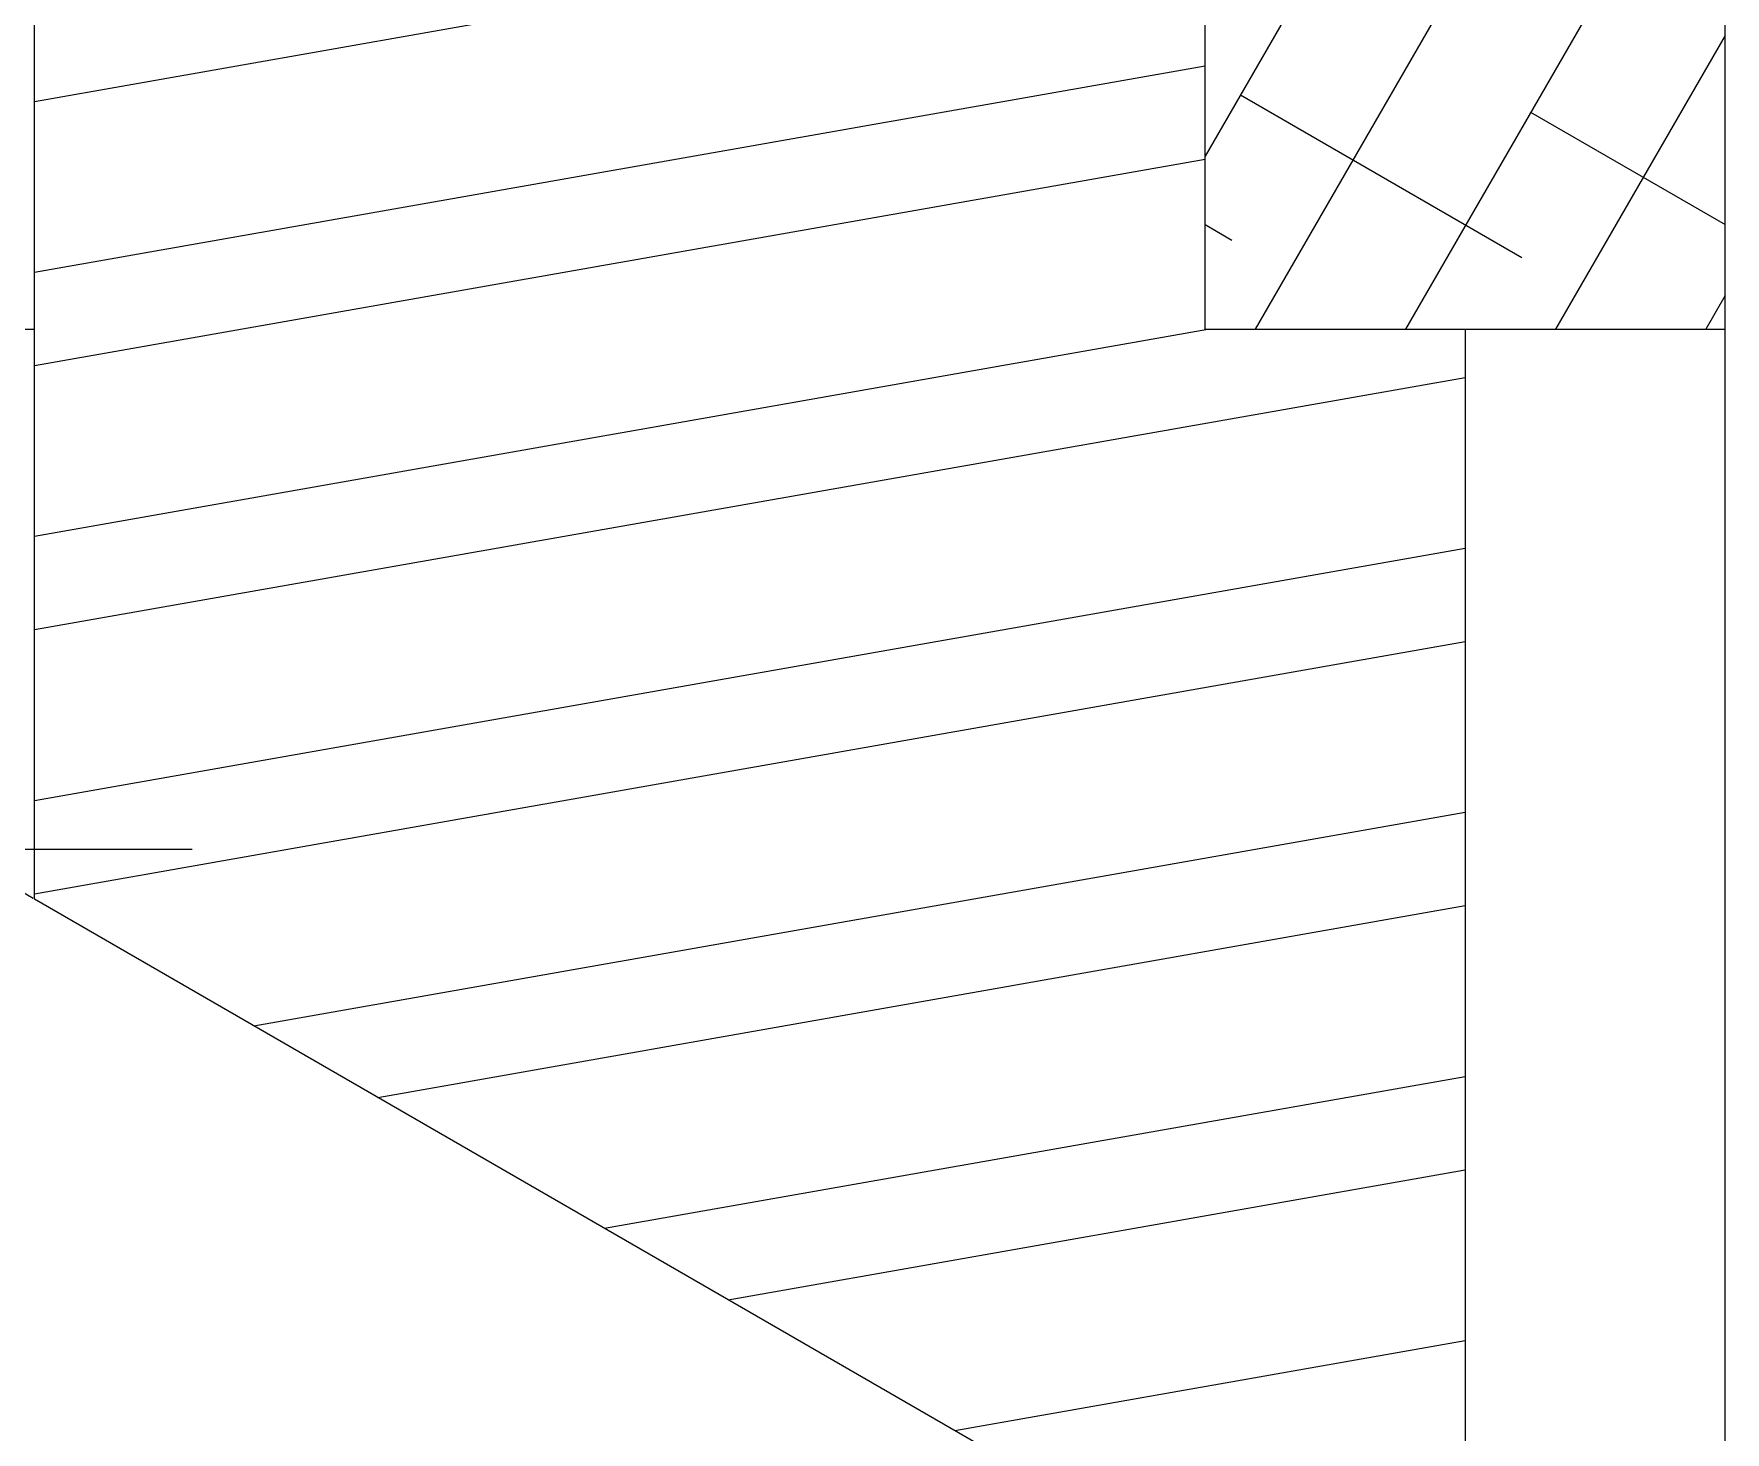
# Model space of a CAD drawing. Header units: millimetres. Extents: x 9612 to 23319, y 1863 to 14354.
# Drawn here: x 11566.4 to 11631.4, y 8035.5 to 8089.3 of the extents above; entities that cross this region are included whole.
import ezdxf

# ---------------------------------------------------------------- set-up
doc = ezdxf.new("R2010")
doc.units = ezdxf.units.MM
doc.header["$MEASUREMENT"] = 0
doc.styles.get("Standard").update_dxf_attribs({"font": 'arial.ttf'})
doc.dimstyles.get("Standard").update_dxf_attribs({"dimtxt": 0.18, "dimasz": 0.18, "dimexe": 0.18, "dimexo": 0.0625, "dimgap": 0.09, "dimtad": 0, "dimtih": 1, "dimtoh": 1, "dimdec": 4, "dimzin": 0, "dimdsep": 46, "dimtxsty": 'Standard', "dimcen": 0.09, "dimadec": 0, "dimazin": 0, "dimtfac": 1, "dimtdec": 4, "dimtofl": 0, "dimtmove": 0, "dimatfit": 3, "dimfxl": 1, "dimtolj": 1, "dimtzin": 0, "dimarcsym": 0})

# ---------------------------------------------------------------- blocks, each defined once
blk = doc.blocks.new('*D109')
at = {"color": 0, "linetype": 'Continuous', "lineweight": -2, "transparency": 16777216}
for p, q in [((11566.391, 8056.051), (11534.546, 8074.435)), ((11591.382, 8032.927), (11523.424, 8032.927))]:
    blk.add_line(p, q, dxfattribs=at)
for start, end in [(150.1262, 161.93435), (162.19891, 179.8755)]:
    blk.add_arc((11606.445, 8032.927), 82.841, start, end, dxfattribs=at)
at = {"color": 0, "linetype": 'Continuous', "transparency": 16777216}
for points in [[(11534.586, 8074.204), (11534.638, 8074.174), (11534.701, 8074.345)], [(11523.634, 8033.107), (11523.574, 8033.107), (11523.604, 8032.927)]]:
    blk.add_solid(points, dxfattribs=at)
at = {"layer": 'Defpoints', "color": 0, "linetype": 'Continuous', "transparency": 16777216}
for p in [(11566.445, 8056.019), (11524.863, 8047.311), (11591.445, 8032.927), (11606.44, 8032.927), (11606.445, 8032.927)]:
    blk.add_point(p, dxfattribs=at)
at = {"color": 0, "linetype": 'Continuous', "transparency": 16777216, "insert": (11527.629, 8058.434), "char_height": 0.18, "attachment_point": 5}
blk.add_mtext('\\A1;30°', dxfattribs=at)
blk = doc.blocks.new('*D107')
at = {"color": 0, "lineweight": -2, "transparency": 16777216}
for p, q in [((11572.508, 8057.927), (11498.091, 8057.927)), ((11498.271, 8057.747), (11498.271, 8045.609)), ((11498.271, 8033.107), (11498.271, 8045.245)), ((11572.508, 8032.927), (11498.091, 8032.927))]:
    blk.add_line(p, q, dxfattribs=at)
at = {"color": 0, "transparency": 16777216}
for points in [[(11498.241, 8057.747), (11498.301, 8057.747), (11498.271, 8057.927)], [(11498.241, 8033.107), (11498.301, 8033.107), (11498.271, 8032.927)]]:
    blk.add_solid(points, dxfattribs=at)
at = {"layer": 'Defpoints', "color": 0, "transparency": 16777216}
for p in [(11498.271, 8057.927), (11572.571, 8057.927), (11572.571, 8032.927)]:
    blk.add_point(p, dxfattribs=at)
at = {"color": 0, "transparency": 16777216, "insert": (11498.271, 8045.427), "char_height": 0.18, "attachment_point": 5}
blk.add_mtext('\\A1;25.0000', dxfattribs=at)
blk = doc.blocks.new('ijkkkkkkkkk')
at = {"linetype": 'Continuous'}
for p, q in [((1156.09956, -44.60671), (1156.09956, 385.22296)), ((1091.09956, 104.76533), (1091.09956, 276.67291)), ((1136.09956, 126.67291), (1136.09956, 227.02879)), ((1156.09956, 167.96944), (1136.09956, 133.32842)), ((1156.09956, 157.96944), (1138.0305, 126.67291)), ((1156.09956, 147.96944), (1143.804, 126.67291)), ((1091.09956, 135.4368), (1136.09956, 143.37151)), ((1156.09956, 137.96944), (1149.5775, 126.67291)), ((1091.09956, 128.87261), (1136.09956, 136.80732)), ((1137.46022, 135.68516), (1148.28554, 129.43516)), ((1148.62047, 135.01529), (1156.09956, 130.69724)), ((1091.09956, 125.28253), (1136.09956, 133.21725)), ((1136.09956, 130.69724), (1137.12528, 130.10503)), ((1156.09956, 127.96944), (1155.351, 126.67291)), ((1041.09956, 126.67291), (1091.09956, 126.67291)), ((1091.09956, 118.71834), (1136.21216, 126.67291)), ((1136.09956, 126.67291), (1156.09956, 126.67291)), ((1146.09956, 126.67291), (1146.09956, 56.67291)), ((1091.09956, 115.12827), (1146.09956, 124.82625)), ((1091.09956, 108.56408), (1146.09956, 118.26206)), ((1091.09956, 104.974), (1146.09956, 114.67199)), ((1099.53269, 99.8968), (1146.09956, 108.10779)), ((1099.53269, 99.8968), (1146.09956, 108.10779)), ((1131.09956, 81.67291), (1091.09956, 104.76533)), ((1104.29635, 97.14669), (1146.09956, 104.51772)), ((1104.29635, 97.14669), (1146.09956, 104.51772)), ((1113.00636, 92.1183), (1146.09956, 97.95353)), ((1113.00636, 92.1183), (1146.09956, 97.95353)), ((1117.77002, 89.36819), (1146.09956, 94.36345)), ((1117.77002, 89.36819), (1146.09956, 94.36345)), ((1126.48003, 84.33981), (1146.09956, 87.79926)), ((1126.48003, 84.33981), (1146.09956, 87.79926))]:
    blk.add_line(p, q, dxfattribs=at)
dim = blk.add_angular_dim_2l(base=(1049.51742, 96.05721), line1=((1131.09445, 81.67291), (1116.09956, 81.67291)), line2=((1131.09956, 81.67291), (1091.09956, 104.76533)), dimstyle='Standard', dxfattribs=at)
dim.commit()
dim.dimension.update_dxf_attribs({"geometry": '*D109', "text_midpoint": (1052.28379, 107.18034), "dimtype": 130, "insert": (-10475.34511, -7951.25402)})
dim = blk.add_linear_dim(base=(1022.9258, 106.67291), p1=(1097.22545, 81.67291), p2=(1097.22545, 106.67291), angle=270, dimstyle='Standard')
dim.commit()
dim.dimension.update_dxf_attribs({"geometry": '*D107', "text_midpoint": (1022.9258, 94.17291), "insert": (-10475.34511, -7951.25402)})

msp = doc.modelspace()

# ---------------------------------------------------------------- block references
msp.add_blockref('ijkkkkkkkkk', (10475.34511, 7951.25402))

doc.saveas('drawing.dxf')
